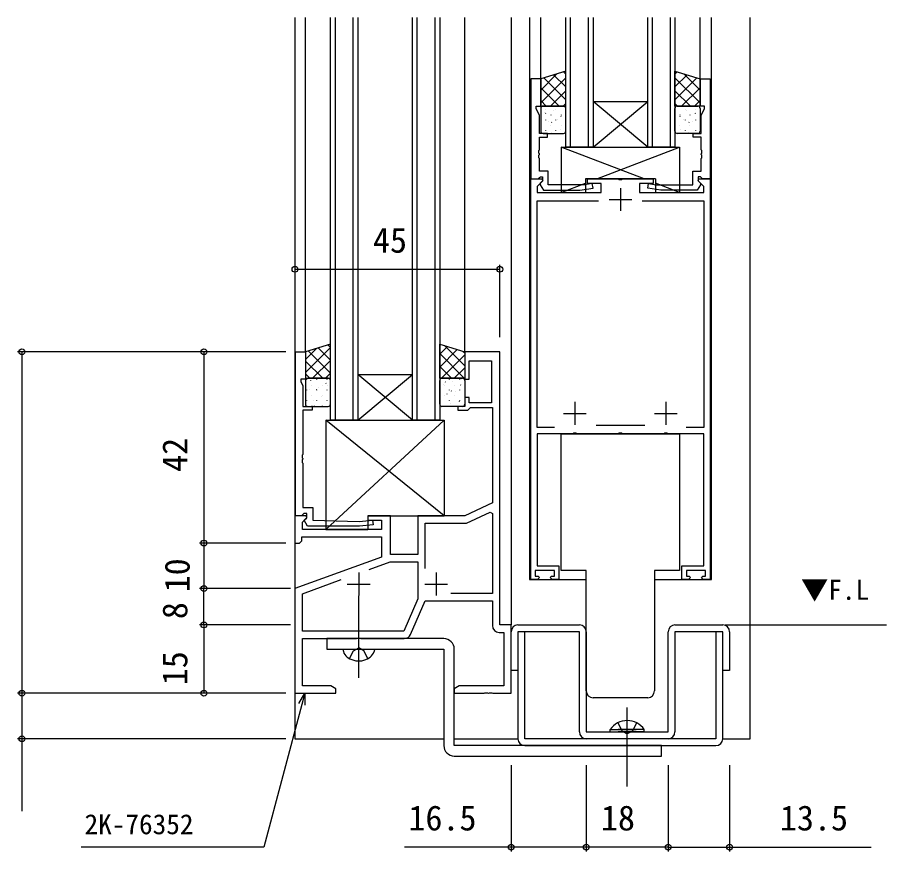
# Model space of a CAD drawing. Units: millimetres, scale not verified. Extents: x -437 to 438, y -681 to 679.
# Drawn here: x -87.7 to 103.3, y -125 to 58.3 of the extents above; entities that cross this region are included whole.
import ezdxf
from ezdxf.enums import TextEntityAlignment as Align

# ---------------------------------------------------------------- set-up
doc = ezdxf.new("R2010")
doc.units = ezdxf.units.MM
doc.header["$LTSCALE"] = 4
for name, color, linetype in [('0-1_USER1', 3, 'Continuous'), ('0-2_YKK_11', 7, 'Continuous'), ('0-3_YKK_12', 2, 'Continuous'), ('0-4_YKK_13', 4, 'Continuous'), ('0-6_YKK_D', 6, 'Continuous')]:
    doc.layers.add(name, color=color, linetype=linetype)
doc.styles.add('ＭＳ ゴシック', font='')
doc.styles.get('ＭＳ ゴシック').set_extended_font_data('MS Gothic')

msp = doc.modelspace()

# ---------------------------------------------------------------- linework, layer by layer
at = {"layer": '0-2_YKK_11'}
for p, q in [((44.799, 20.8), (44.799, 15.8)), ((42.299, 18.3), (47.299, 18.3)), ((34.799, -26.2), (34.799, -31.2)), ((54.799, -26.2), (54.799, -31.2)), ((32.299, -28.7), (37.299, -28.7)), ((52.299, -28.7), (57.299, -28.7)), ((50.15, -31.4), (39.448, -31.4)), ((-12.701, -63.7), (-12.701, -68.7)), ((4.299, -63.7), (4.299, -68.7)), ((-15.201, -66.2), (-10.201, -66.2)), ((1.799, -66.2), (6.799, -66.2))]:
    msp.add_line(p, q, dxfattribs=at)
for points in [[(25.099, 44.8), (25.099, 22.8), (26.729, 22.8), (27.029, 23.1), (27.229, 23.3), (27.699, 23.3), (27.699, 22.35), (27.199, 21.85), (27.199, 21.512), (27.899, 20.3), (35.907, 20.3), (38.785, 20.808), (38.612, 21.792), (36.954, 21.5), (28.899, 21.5), (28.899, 24.5), (27.029, 24.5), (27.029, 27.292), (26.909, 27.475), (26.909, 28.025), (27.029, 28.208), (27.029, 28.292), (26.909, 28.475), (26.909, 29.025), (27.029, 29.208), (27.029, 32), (28.799, 32), (28.799, 32.8), (27.029, 32.8), (27.029, 36.735), (26.299, 38.3), (26.299, 38.8), (27.299, 38.8), (27.299, 44.8)], [(64.499, 44.8), (64.499, 22.8), (62.869, 22.8), (62.569, 23.1), (62.369, 23.3), (61.899, 23.3), (61.899, 22.35), (62.399, 21.85), (62.399, 21.512), (61.699, 20.3), (53.691, 20.3), (50.812, 20.808), (50.985, 21.792), (52.644, 21.5), (60.699, 21.5), (60.699, 24.5), (62.569, 24.5), (62.569, 27.292), (62.689, 27.475), (62.689, 28.025), (62.569, 28.208), (62.569, 28.292), (62.689, 28.475), (62.689, 29.025), (62.569, 29.208), (62.569, 32), (60.799, 32), (60.799, 32.8), (62.569, 32.8), (62.569, 36.735), (63.299, 38.3), (63.299, 38.8), (62.299, 38.8), (62.299, 44.8)], [(-26.601, -51.2), (-26.601, -15.2), (-24.401, -15.2), (-24.401, -21.2), (-25.401, -21.2), (-25.401, -21.7), (-24.971, -22.622), (-24.971, -27.2), (-22.901, -27.2), (-22.901, -28), (-24.971, -28), (-24.971, -37.742), (-25.091, -37.925), (-25.091, -38.475), (-24.971, -38.658), (-24.971, -38.742), (-25.091, -38.925), (-25.091, -39.475), (-24.971, -39.658), (-24.971, -49.4), (-22.801, -49.4), (-22.801, -52.2), (-12.601, -52.5), (-9.652, -52.203), (-9.551, -53.197), (-12.551, -53.5), (-23.925, -53.5), (-24.675, -52.2), (-24.101, -51.626), (-24.101, -50.7), (-24.771, -50.7), (-24.971, -50.9), (-25.271, -51.2)]]:
    msp.add_lwpolyline(points, close=True, dxfattribs=at)
for points in [[(26.699, -64.5), (26.999, -64.8), (26.599, -65.2), (25.099, -65.2), (25.099, 22.8), (27.574, 22.8), (27.735, 22.412), (26.499, 21.176), (26.499, 19.8), (40.599, 19.8), (40.599, 21.8), (37.599, 21.8), (37.599, 22.8), (44.34, 22.8), (44.524, 22.68), (45.074, 22.68), (45.257, 22.8), (51.999, 22.8), (51.999, 21.8), (48.999, 21.8), (48.999, 19.8), (63.099, 19.8), (63.099, 21.176), (61.862, 22.412), (62.023, 22.8), (64.499, 22.8)], [(64.499, 22.8), (64.499, -65.2), (62.999, -65.2), (62.599, -64.8), (62.899, -64.5), (63.499, -64.5), (63.499, -63.2), (59.299, -63.2), (59.299, -64.5), (59.899, -64.5), (60.199, -64.8), (59.799, -65.2), (58.299, -65.2), (58.299, -62.2), (63.099, -62.2), (63.099, -33.2), (55.257, -33.2), (55.074, -33.08), (54.524, -33.08), (54.34, -33.2), (45.257, -33.2), (45.074, -33.08), (44.524, -33.08), (44.34, -33.2), (35.257, -33.2), (35.074, -33.08), (34.524, -33.08), (34.34, -33.2), (26.499, -33.2), (26.499, -62.2), (31.299, -62.2), (31.299, -65.2), (29.799, -65.2), (29.399, -64.8), (29.699, -64.5), (30.299, -64.5), (30.299, -63.2), (26.099, -63.2), (26.099, -64.5), (26.699, -64.5)], [(30.316, -31.8), (26.499, -31.8), (26.499, 18), (40.022, 18)], [(49.575, 18), (63.099, 18), (63.099, -31.8), (59.281, -31.8)], [(18.299, -75.2), (18.299, -15.2), (10.599, -15.2), (10.599, -21.2), (11.599, -21.2), (11.599, -17.2), (16.499, -17.2), (16.499, -26.4), (11.599, -26.4), (11.599, -25.2), (10.599, -25.2), (10.599, -27.2), (9.099, -27.2), (9.099, -28), (11.299, -28), (11.599, -27.7), (11.899, -27.4), (16.669, -27.4), (16.669, -48.37), (10.599, -51.2), (0.299, -51.2), (0.299, -59.7), (-5.701, -59.7), (-5.701, -51.2), (-10.701, -51.2), (-10.701, -52.2), (-7.701, -52.2), (-7.701, -54.2), (-25.071, -54.2), (-25.071, -52.594), (-24.065, -51.588), (-24.226, -51.2), (-26.701, -51.2), (-26.701, -57.2), (-25.701, -57.2), (-25.201, -56.7), (-25.201, -55.83), (-7.701, -55.83), (-7.701, -60.285), (-26.701, -67.2)], [(1.929, -62.787), (1.929, -52.83), (10.96, -52.83), (16.206, -50.384), (16.669, -50.679), (16.669, -68.27), (7.538, -68.27)], [(-10.381, -62.995), (-5.808, -61.33), (0.299, -61.33), (0.299, -69.493), (-2.768, -76.57), (-25.071, -76.57), (-25.071, -68.341), (-16.539, -65.236)], [(-26.701, -67.2), (-26.701, -90.2), (-17.701, -90.2), (-17.701, -89.2), (-18.793, -88.57), (-25.071, -88.57), (-25.071, -78.2), (-13.16, -78.2), (-12.976, -78.08), (-12.426, -78.08), (-12.243, -78.2), (-2.683, -78.2)], [(-1.306, -77.296), (1.899, -69.9), (16.669, -69.9), (16.669, -75.33)], [(18.169, -76.83), (19.169, -76.83), (19.169, -88.57), (9.39, -88.57), (8.299, -89.2), (8.299, -90.2), (14.84, -90.2), (15.024, -90.08), (15.574, -90.08), (15.757, -90.2), (15.84, -90.2), (16.024, -90.08), (16.574, -90.08), (16.757, -90.2), (20.799, -90.2), (20.799, -75.2), (18.299, -75.2)]]:
    msp.add_lwpolyline(points, dxfattribs=at)
for centre, start, end in [((18.169, -75.33), 180.00001, 269.99999), ((-2.683, -76.7), 270, 336.57311)]:
    msp.add_arc(centre, 1.5, start, end, dxfattribs=at)
at = {"layer": '0-3_YKK_12'}
for p, q in [((-26.701, 58.3), (-26.701, -75.2)), ((-24.401, -15.2), (-24.401, 58.3)), ((-18.901, -30.2), (-18.901, 58.3)), ((-17.901, 58.3), (-17.901, -30.2)), ((-13.901, -30.2), (-13.901, 58.3)), ((-0.901, -30.2), (-0.901, 58.3)), ((0.099, 58.3), (0.099, -30.2)), ((4.099, -30.2), (4.099, 58.3)), ((10.599, -15.2), (10.599, 58.3)), ((20.799, 58.3), (20.799, -75.2)), ((24.799, 58.3), (24.799, -65.2)), ((27.299, 44.8), (27.299, 58.3)), ((32.799, 29.8), (32.799, 58.3)), ((33.799, 58.3), (33.799, 29.8)), ((37.799, 29.8), (37.799, 58.3)), ((50.799, 29.8), (50.799, 58.3)), ((51.799, 58.3), (51.799, 29.8)), ((55.799, 29.8), (55.799, 58.3)), ((62.299, 44.8), (62.299, 58.3)), ((64.799, -65.2), (64.799, 58.3)), ((73.299, -75.2), (73.299, 58.3)), ((38.799, 39.8), (50.799, 39.8)), ((38.799, 29.8), (50.799, 39.8)), ((50.799, 29.8), (38.799, 39.8)), ((38.799, 29.8), (50.799, 29.8)), ((56.799, 29.8), (50.799, 29.8)), ((-12.901, -20.2), (-0.901, -20.2)), ((-12.901, -30.2), (-0.901, -20.2)), ((-0.901, -30.2), (-12.901, -20.2)), ((-12.901, -30.2), (-0.901, -30.2)), ((24.799, -65.2), (37.299, -65.2)), ((52.299, -65.2), (64.799, -65.2)), ((-26.701, -75.2), (-26.701, -100.2)), ((67.799, -75.2), (103.299, -75.2)), ((73.299, -100.2), (73.299, -75.2)), ((-26.701, -100.2), (5.999, -100.2)), ((8.299, -100.2), (22.299, -100.2)), ((67.299, -100.2), (73.299, -100.2))]:
    msp.add_line(p, q, dxfattribs=at)
for points in [[(-12.901, 58.3), (-12.901, -30.2), (-18.901, -30.2)], [(5.099, 58.3), (5.099, -30.2), (-0.901, -30.2)], [(38.799, 58.3), (38.799, 29.8), (32.799, 29.8)], [(56.799, 58.3), (56.799, 29.8), (50.799, 29.8)]]:
    msp.add_lwpolyline(points, dxfattribs=at)
at = {"layer": '0-4_YKK_13'}
for p, q in [((27.299, 42.336), (30.864, 45.902)), ((32.29, 46.343), (32.799, 45.834)), ((57.307, 46.343), (56.799, 45.834)), ((62.299, 42.336), (58.733, 45.902)), ((27.299, 39.508), (32.799, 45.008)), ((27.969, 45.007), (32.799, 40.177)), ((30.129, 45.675), (32.799, 43.006)), ((59.468, 45.675), (56.799, 43.006)), ((62.299, 39.508), (56.799, 45.008)), ((61.629, 45.007), (56.799, 40.177)), ((27.299, 42.849), (31.347, 38.8)), ((29.419, 38.8), (32.799, 42.18)), ((60.178, 38.8), (56.799, 42.18)), ((62.299, 42.849), (58.25, 38.8)), ((27.299, 40.02), (28.519, 38.8)), ((27.299, 38.3), (27.299, 33.3)), ((32.299, 38.8), (27.799, 38.8)), ((32.039, 38.642), (32.041, 38.635)), ((32.247, 38.8), (32.799, 39.351)), ((32.799, 33.3), (32.799, 38.3)), ((57.35, 38.8), (56.799, 39.351)), ((56.799, 33.3), (56.799, 38.3)), ((57.299, 38.8), (61.799, 38.8)), ((57.559, 38.642), (57.556, 38.635)), ((62.299, 40.02), (61.078, 38.8)), ((62.299, 38.3), (62.299, 33.3)), ((28.208, 37.425), (28.21, 37.418)), ((28.315, 38.067), (28.315, 38.03)), ((28.352, 37.279), (28.393, 37.216)), ((29.527, 36.856), (29.527, 36.819)), ((30.167, 37.91), (30.17, 37.903)), ((30.558, 38.067), (30.558, 38.03)), ((31.729, 36.615), (31.771, 36.553)), ((31.769, 36.856), (31.769, 36.819)), ((57.868, 36.615), (57.827, 36.553)), ((57.828, 36.856), (57.828, 36.819)), ((59.039, 38.067), (59.039, 38.03)), ((59.43, 37.91), (59.428, 37.903)), ((60.071, 36.856), (60.071, 36.819)), ((61.245, 37.279), (61.204, 37.216)), ((61.282, 38.067), (61.282, 38.03)), ((61.389, 37.425), (61.387, 37.418)), ((28.315, 35.787), (28.315, 35.75)), ((28.936, 35.368), (28.939, 35.361)), ((29.527, 34.576), (29.527, 34.539)), ((29.687, 35.262), (29.728, 35.199)), ((30.558, 35.787), (30.558, 35.75)), ((30.908, 35.817), (30.911, 35.81)), ((31.769, 34.576), (31.769, 34.539)), ((57.828, 34.576), (57.828, 34.539)), ((58.689, 35.817), (58.687, 35.81)), ((59.039, 35.787), (59.039, 35.75)), ((59.91, 35.262), (59.869, 35.199)), ((60.071, 34.576), (60.071, 34.539)), ((60.661, 35.368), (60.658, 35.361)), ((61.282, 35.787), (61.282, 35.75)), ((27.799, 32.8), (32.299, 32.8)), ((28.315, 33.507), (28.315, 33.47)), ((29.765, 33.028), (29.768, 33.021)), ((30.558, 33.507), (30.558, 33.47)), ((31.637, 33.76), (31.639, 33.753)), ((61.799, 32.8), (57.299, 32.8)), ((57.961, 33.76), (57.958, 33.753)), ((59.039, 33.507), (59.039, 33.47)), ((59.832, 33.028), (59.83, 33.021)), ((61.282, 33.507), (61.282, 33.47)), ((31.799, 29.799), (31.798, 19.8)), ((49.998, 22.8), (31.799, 29.799)), ((39.599, 22.8), (57.799, 29.799)), ((31.798, 19.8), (37.099, 21.838)), ((37.099, 22.8), (37.099, 19.8)), ((52.499, 22.8), (37.099, 22.8)), ((52.499, 22.8), (52.499, 19.8)), ((57.799, 19.8), (52.499, 21.838)), ((31.798, 19.8), (37.099, 19.8)), ((52.499, 19.8), (57.799, 19.8)), ((-24.401, -19.735), (-18.901, -14.235)), ((-24.401, -16.906), (-21.909, -14.414)), ((-23.772, -15.002), (-18.901, -19.872)), ((-21.622, -14.324), (-18.901, -17.044)), ((-19.471, -13.646), (-18.901, -14.216)), ((5.099, -15.691), (6.79, -13.999)), ((5.099, -18.519), (8.941, -14.677)), ((6.13, -13.792), (10.599, -18.26)), ((10.261, -15.094), (10.599, -15.431)), ((-22.823, -20.985), (-18.901, -17.063)), ((5.099, -15.588), (10.495, -20.985)), ((5.461, -20.985), (10.599, -15.848)), ((-24.401, -17.201), (-20.617, -20.985)), ((5.099, -18.417), (7.667, -20.985)), ((8.29, -20.985), (10.599, -18.676)), ((-24.401, -20.029), (-23.446, -20.985)), ((-19.401, -20.985), (-23.901, -20.985)), ((-19.994, -20.985), (-18.901, -19.892)), ((5.599, -20.985), (10.099, -20.985)), ((-24.401, -21.485), (-24.401, -26.7)), ((-24.221, -21.404), (-24.218, -21.412)), ((-24.186, -21.28), (-24.186, -21.318)), ((-23.303, -21.415), (-23.262, -21.478)), ((-22.975, -22.491), (-22.975, -22.529)), ((-21.944, -21.28), (-21.944, -21.318)), ((-20.733, -22.491), (-20.733, -22.529)), ((-19.926, -22.078), (-19.884, -22.141)), ((-19.701, -21.28), (-19.701, -21.318)), ((-19.561, -22.528), (-19.559, -22.535)), ((-18.901, -26.7), (-18.901, -21.485)), ((5.099, -26.7), (5.099, -21.485)), ((5.946, -22.356), (5.949, -22.363)), ((6.177, -22.491), (6.177, -22.529)), ((6.313, -21.766), (6.354, -21.829)), ((7.209, -21.28), (7.209, -21.318)), ((7.818, -21.624), (7.82, -21.631)), ((8.42, -22.491), (8.42, -22.529)), ((9.451, -21.28), (9.451, -21.318)), ((9.69, -22.429), (9.731, -22.492)), ((9.789, -21.174), (9.792, -21.182)), ((10.599, -21.485), (10.599, -26.7)), ((-24.186, -23.56), (-24.186, -23.598)), ((-23.492, -23.462), (-23.49, -23.469)), ((-22.975, -24.771), (-22.975, -24.809)), ((-21.968, -23.432), (-21.927, -23.495)), ((-21.944, -23.56), (-21.944, -23.598)), ((-21.52, -23.013), (-21.518, -23.02)), ((-20.733, -24.771), (-20.733, -24.809)), ((-19.701, -23.56), (-19.701, -23.598)), ((6.177, -24.771), (6.177, -24.809)), ((6.687, -24.448), (6.69, -24.455)), ((7.209, -23.56), (7.209, -23.598)), ((7.648, -23.783), (7.689, -23.846)), ((8.42, -24.771), (8.42, -24.809)), ((8.646, -23.964), (8.649, -23.971)), ((9.451, -23.56), (9.451, -23.598)), ((10.518, -23.232), (10.52, -23.239)), ((-24.186, -25.84), (-24.186, -25.878)), ((-22.663, -25.802), (-22.661, -25.809)), ((-21.944, -25.84), (-21.944, -25.878)), ((-20.792, -25.07), (-20.789, -25.077)), ((-19.701, -25.84), (-19.701, -25.878)), ((7.209, -25.84), (7.209, -25.878)), ((7.416, -26.506), (7.418, -26.513)), ((9.387, -26.056), (9.39, -26.063)), ((9.451, -25.84), (9.451, -25.878)), ((-23.901, -27.2), (-19.401, -27.2)), ((-22.975, -27.051), (-22.975, -27.089)), ((-22.522, -27.034), (-22.481, -27.097)), ((-20.733, -27.051), (-20.733, -27.089)), ((10.099, -27.2), (5.599, -27.2)), ((6.177, -27.051), (6.177, -27.089)), ((8.42, -27.051), (8.42, -27.089)), ((-19.901, -30.2), (-19.902, -54.2)), ((6.099, -30.2), (-19.902, -54.2)), ((6.099, -51.2), (-19.901, -30.2)), ((-10.701, -51.2), (-10.701, -54.2)), ((-10.701, -51.2), (6.099, -51.2)), ((-19.902, -54.2), (-10.701, -54.2)), ((35.299, -63.2), (31.799, -63.2)), ((37.299, -63.2), (35.299, -63.2)), ((37.299, -89.7), (37.299, -63.2)), ((54.299, -63.2), (52.299, -63.2)), ((52.299, -63.2), (52.299, -89.7)), ((-12.701, -86.79), (-12.701, -68.797)), ((22.299, -75.2), (35.799, -75.2)), ((56.799, -75.2), (67.299, -75.2)), ((22.299, -76.7), (22.299, -100.2)), ((-16.201, -80.5), (-9.201, -80.5)), ((-16.201, -80.5), (-16.063, -81.015)), ((-9.201, -80.5), (-9.339, -81.015)), ((40.799, -91.2), (38.799, -91.2)), ((48.799, -91.2), (40.799, -91.2)), ((50.799, -91.2), (48.799, -91.2)), ((46.299, -110.709), (46.299, -93.325)), ((46.299, -110.709), (46.299, -93.325)), ((42.549, -98.191), (48.299, -98.191)), ((42.549, -98.7), (42.549, -98.191)), ((42.549, -98.7), (48.299, -98.7)), ((50.049, -98.191), (44.299, -98.191)), ((50.049, -98.7), (44.299, -98.7)), ((50.049, -98.7), (50.049, -98.191)), ((55.299, -100.2), (37.299, -100.2)), ((23.799, -101.7), (65.799, -101.7))]:
    msp.add_line(p, q, dxfattribs=at)
for points in [[(27.299, 44.8), (27.299, 38.8), (32.799, 38.8), (32.799, 46.5)], [(62.299, 44.8), (62.299, 38.8), (56.799, 38.8), (56.799, 46.5)], [(-24.401, -15.2), (-24.401, -20.985), (-18.901, -20.985), (-18.901, -13.466)], [(10.599, -15.2), (10.599, -20.985), (5.099, -20.985), (5.099, -13.466)]]:
    msp.add_lwpolyline(points, close=True, dxfattribs=at)
for points in [[(31.799, 29.799), (57.799, 29.799), (57.799, 19.8)], [(-19.901, -30.2), (6.099, -30.2), (6.099, -51.2)], [(31.799, -63.2), (31.799, -33.2), (57.799, -33.2)], [(57.799, -33.2), (57.799, -63.2), (54.299, -63.2)], [(5.999, -78.2), (-19.701, -78.2), (-19.701, -80.5)], [(22.299, -85.2), (20.799, -85.2), (20.799, -76.7)], [(35.799, -98.7), (35.799, -76.7), (22.299, -76.7), (22.299, -85.2)], [(67.299, -100.2), (67.299, -76.7), (65.799, -76.7), (65.799, -100.2), (23.799, -100.2), (23.799, -76.7), (22.299, -76.7)], [(37.299, -76.7), (37.299, -98.7), (55.299, -98.7), (55.299, -76.7)], [(68.799, -76.7), (68.799, -85.2), (67.299, -85.2), (67.299, -76.7), (56.799, -76.7), (56.799, -98.7)], [(-19.701, -80.5), (5.999, -80.5), (5.999, -101.7)], [(-14.701, -82.593), (-13.851, -80.85), (-12.701, -80.239)], [(-10.701, -82.593), (-11.551, -80.85), (-12.701, -80.239)], [(8.299, -104), (53.799, -104), (53.799, -101.7), (8.299, -101.7), (8.299, -80.5)], [(44.249, -96.691), (45.154, -98.546), (46.299, -99.155)], [(48.349, -96.691), (47.444, -98.546), (46.299, -99.155)]]:
    msp.add_lwpolyline(points, dxfattribs=at)
for centre, radius, start, end in [((27.799, 38.3), 0.5, 90, 180), ((32.299, 38.3), 0.5, 0, 90), ((57.299, 38.3), 0.5, 90, 180), ((61.799, 38.3), 0.5, 0, 90), ((27.799, 33.3), 0.5, 180, 270), ((32.299, 33.3), 0.5, 270, 0), ((57.299, 33.3), 0.5, 180, 270), ((61.799, 33.3), 0.5, 270, 0), ((-23.901, -21.485), 0.5, 90, 180), ((-19.401, -21.485), 0.5, 0, 90), ((5.599, -21.485), 0.5, 90, 180), ((10.099, -21.485), 0.5, 0, 90), ((-23.901, -26.7), 0.5, 180, 270), ((-19.401, -26.7), 0.5, 270, 0), ((5.599, -26.7), 0.5, 180, 270), ((10.099, -26.7), 0.5, 270, 0), ((22.299, -76.7), 1.5, 90, 180), ((35.799, -76.7), 1.5, 0, 90), ((56.799, -76.7), 1.5, 90, 180), ((67.299, -76.7), 1.5, 0, 90), ((5.999, -80.5), 2.3, 0, 90), ((-13.842, -80.42), 2.3, 195, 233.11591), ((-11.561, -80.42), 2.3, 306.88409, 345), ((-12.701, -78.9), 4.2, 233.11591, 306.88409), ((38.799, -89.7), 1.5, 180, 270), ((50.799, -89.7), 1.5, 270, 0), ((46.299, -100.727), 4.527, 34.06671, 145.93329), ((37.299, -98.7), 1.5, 180, 270), ((55.299, -98.7), 1.5, 270, 0), ((23.799, -100.2), 1.5, 180, 270), ((65.799, -100.2), 1.5, 270, 0), ((8.299, -101.7), 2.3, 180, 270)]:
    msp.add_arc(centre, radius, start, end, dxfattribs=at)
at = {"layer": '0-6_YKK_D'}
for p, q in [((18.299, -11.95), (18.299, 3.95)), ((-26.701, 2.95), (18.299, 2.95)), ((-28.701, -15.2), (-87.701, -15.2)), ((-86.701, -15.2), (-86.701, -90.2)), ((-28.701, -15.2), (-47.701, -15.2)), ((-46.701, -15.2), (-46.701, -57.2)), ((-28.701, -57.2), (-47.701, -57.2)), ((-28.701, -57.2), (-47.701, -57.2)), ((-46.701, -57.2), (-46.701, -67.2)), ((-28.701, -67.2), (-47.701, -67.2)), ((-27.701, -67.2), (-47.701, -67.2)), ((-46.701, -75.2), (-46.701, -67.2)), ((-28.701, -75.2), (-47.701, -75.2)), ((-27.701, -75.2), (-47.701, -75.2)), ((-46.701, -75.2), (-46.701, -90.2)), ((-28.701, -90.2), (-87.701, -90.2)), ((-28.701, -90.2), (-47.701, -90.2)), ((-28.701, -100.2), (-87.701, -100.2)), ((20.798, -106), (20.798, -125)), ((37.298, -106), (37.298, -125)), ((37.298, -106), (37.298, -125)), ((55.298, -106), (55.298, -125)), ((55.298, -106), (55.298, -125)), ((68.799, -106), (68.799, -125)), ((55.298, -124), (37.298, -124))]:
    msp.add_line(p, q, dxfattribs=at)
for points in [[(-86.701, -90.2), (-86.701, -100.2), (-86.701, -116.125)], [(-24.519, -90.2), (-25.179, -92.663), (-33.576, -124), (-73.654, -124)], [(-25.839, -92.486), (-24.519, -90.2), (-24.519, -92.84)], [(37.298, -124), (20.798, -124), (-2.627, -124)], [(55.298, -124), (68.799, -124), (99.877, -124)]]:
    msp.add_lwpolyline(points, dxfattribs=at)
for centre in [(-26.701, 2.95), (18.299, 2.95), (-86.701, -15.2), (-46.701, -15.2), (-46.701, -57.2), (-46.701, -57.2), (-46.701, -67.2), (-46.701, -67.2), (-46.701, -75.2), (-46.701, -75.2), (-86.701, -90.2), (-86.701, -90.2), (-46.701, -90.2), (-86.701, -100.2), (20.798, -124), (37.298, -124), (37.298, -124), (55.298, -124), (55.298, -124), (68.799, -124)]:
    msp.add_circle(centre, 0.637, dxfattribs=at)

# ---------------------------------------------------------------- texts
at = {"layer": '0-1_USER1', "style": 'ＭＳ ゴシック'}
msp.add_text('▼F.L', height=4.399, dxfattribs=at).set_placement((84.482, -70.995), align=Align.BOTTOM_LEFT)
at = {"layer": '0-6_YKK_D', "style": 'ＭＳ ゴシック'}
for s, height, p in [('45', 5.499, (-9.571, 4.95)), ('16.5', 5.499, (-1.778, -122)), ('18', 5.499, (40.523, -122)), ('13.5', 5.499, (79.851, -122)), ('2K-76352', 4.399, (-72.944, -122.5))]:
    msp.add_text(s, height=height, dxfattribs=at).set_placement(p, align=Align.BOTTOM_LEFT)
for s, p in [('42', (-48.701, -41.569)), ('10', (-48.201, -68.038)), ('8', (-48.701, -73.927)), ('15', (-48.701, -88.453))]:
    msp.add_text(s, height=5.499, rotation=90, dxfattribs=at).set_placement(p, align=Align.BOTTOM_LEFT)

doc.saveas('drawing.dxf')
